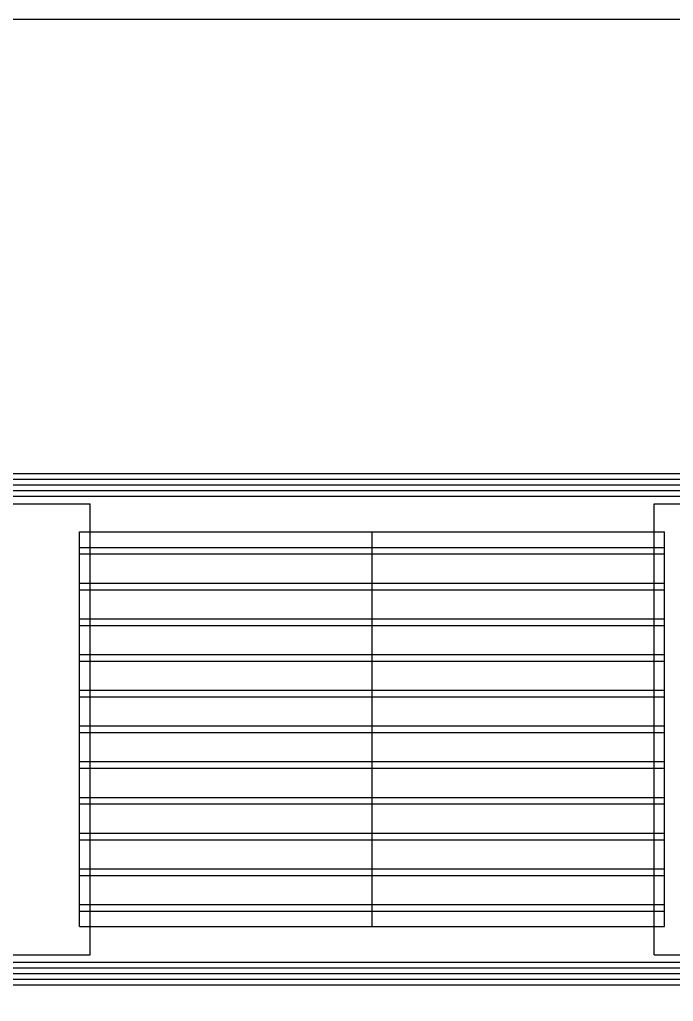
# Model space of a CAD drawing. Header units: millimetres. Extents: x -514 to -279, y -98 to 91.
# Drawn here: x -390.3 to -352, y 33.9 to 91.3 of the extents above; entities that cross this region are included whole.
import ezdxf

# ---------------------------------------------------------------- set-up
doc = ezdxf.new("R2010")
doc.units = ezdxf.units.MM
for name, color, linetype in [('BORDER', 7, 'Continuous'), ('HIDDEN', 8, 'Continuous'), ('VISIBLE', 7, 'Continuous')]:
    doc.layers.add(name, color=color, linetype=linetype)

msp = doc.modelspace()

# ---------------------------------------------------------------- linework, layer by layer
at = {"layer": 'BORDER'}
msp.add_lwpolyline([(-514.467, -98.022), (-279.173, -98.022), (-279.173, 91.327), (-514.467, 91.327)], close=True, dxfattribs=at)
at = {"layer": 'HIDDEN'}
for points in [[(-432.9, 64.76), (-306.4, 64.76)], [(-432.9, 64.76), (-306.4, 64.76)], [(-432.9, 64.76), (-306.4, 64.76)], [(-432.9, 64.43), (-306.4, 64.43)], [(-432.9, 64.43), (-306.4, 64.43)], [(-432.9, 64.1), (-306.4, 64.1)], [(-432.9, 64.1), (-306.4, 64.1)], [(-432.9, 64.1), (-306.4, 64.1)], [(-432.9, 64.1), (-306.4, 64.1)], [(-432.9, 63.77), (-306.4, 63.77)], [(-432.9, 63.77), (-306.4, 63.77)], [(-432.9, 63.44), (-306.4, 63.44)], [(-432.9, 63.44), (-306.4, 63.44)], [(-432.9, 63.44), (-306.4, 63.44)], [(-432.9, 63), (-386.15, 63)], [(-432.9, 63), (-386.15, 63)], [(-386.15, 36.6), (-386.15, 63)], [(-386.15, 36.6), (-386.15, 63)], [(-353.15, 63), (-306.4, 63)], [(-353.15, 63), (-306.4, 63)], [(-353.15, 36.6), (-353.15, 63)], [(-353.15, 36.6), (-353.15, 63)], [(-386.762, 61.35), (-369.65, 61.35)], [(-386.762, 38.25), (-386.762, 61.35)], [(-386.762, 61.35), (-369.65, 61.35)], [(-369.65, 61.35), (-352.538, 61.35)], [(-369.65, 38.25), (-369.65, 61.35)], [(-369.65, 61.35), (-352.538, 61.35)], [(-369.65, 38.25), (-369.65, 61.35)], [(-352.538, 38.25), (-352.538, 61.35)], [(-386.762, 60.442), (-369.65, 60.442)], [(-386.762, 60.057), (-386.762, 60.442)], [(-386.762, 60.442), (-369.65, 60.442)], [(-369.65, 60.442), (-352.538, 60.442)], [(-369.65, 60.057), (-369.65, 60.442)], [(-369.65, 60.442), (-352.538, 60.442)], [(-369.65, 60.057), (-369.65, 60.442)], [(-352.538, 60.057), (-352.538, 60.442)], [(-386.762, 60.057), (-369.65, 60.057)], [(-386.762, 60.057), (-369.65, 60.057)], [(-369.65, 60.057), (-352.538, 60.057)], [(-369.65, 60.057), (-352.538, 60.057)], [(-386.762, 58.352), (-369.65, 58.352)], [(-386.762, 57.967), (-386.762, 58.352)], [(-386.762, 58.352), (-369.65, 58.352)], [(-369.65, 58.352), (-352.538, 58.352)], [(-369.65, 57.967), (-369.65, 58.352)], [(-369.65, 58.352), (-352.538, 58.352)], [(-369.65, 57.967), (-369.65, 58.352)], [(-352.538, 57.967), (-352.538, 58.352)], [(-386.762, 57.967), (-369.65, 57.967)], [(-386.762, 57.967), (-369.65, 57.967)], [(-369.65, 57.967), (-352.538, 57.967)], [(-369.65, 57.967), (-352.538, 57.967)], [(-386.762, 56.262), (-369.65, 56.262)], [(-386.762, 55.877), (-386.762, 56.262)], [(-386.762, 56.262), (-369.65, 56.262)], [(-386.762, 55.877), (-369.65, 55.877)], [(-386.762, 55.877), (-369.65, 55.877)], [(-369.65, 56.262), (-352.538, 56.262)], [(-369.65, 55.877), (-369.65, 56.262)], [(-369.65, 56.262), (-352.538, 56.262)], [(-369.65, 55.877), (-369.65, 56.262)], [(-369.65, 55.877), (-352.538, 55.877)], [(-369.65, 55.877), (-352.538, 55.877)], [(-352.538, 55.877), (-352.538, 56.262)], [(-386.762, 54.172), (-369.65, 54.172)], [(-386.762, 53.787), (-386.762, 54.172)], [(-386.762, 54.172), (-369.65, 54.172)], [(-369.65, 54.172), (-352.538, 54.172)], [(-369.65, 53.787), (-369.65, 54.172)], [(-369.65, 54.172), (-352.538, 54.172)], [(-369.65, 53.787), (-369.65, 54.172)], [(-352.538, 53.787), (-352.538, 54.172)], [(-386.762, 53.787), (-369.65, 53.787)], [(-386.762, 53.787), (-369.65, 53.787)], [(-369.65, 53.787), (-352.538, 53.787)], [(-369.65, 53.787), (-352.538, 53.787)], [(-386.762, 52.083), (-369.65, 52.083)], [(-386.762, 51.697), (-386.762, 52.083)], [(-386.762, 52.083), (-369.65, 52.083)], [(-369.65, 52.083), (-352.538, 52.083)], [(-369.65, 51.697), (-369.65, 52.083)], [(-369.65, 52.083), (-352.538, 52.083)], [(-369.65, 51.697), (-369.65, 52.083)], [(-352.538, 51.697), (-352.538, 52.083)], [(-386.762, 51.697), (-369.65, 51.697)], [(-386.762, 51.697), (-369.65, 51.697)], [(-369.65, 51.697), (-352.538, 51.697)], [(-369.65, 51.697), (-352.538, 51.697)], [(-386.762, 49.992), (-369.65, 49.992)], [(-386.762, 49.607), (-386.762, 49.992)], [(-386.762, 49.992), (-369.65, 49.992)], [(-369.65, 49.992), (-352.538, 49.992)], [(-369.65, 49.607), (-369.65, 49.992)], [(-369.65, 49.992), (-352.538, 49.992)], [(-369.65, 49.607), (-369.65, 49.992)], [(-352.538, 49.607), (-352.538, 49.992)], [(-386.762, 49.607), (-369.65, 49.607)], [(-386.762, 49.607), (-369.65, 49.607)], [(-369.65, 49.607), (-352.538, 49.607)], [(-369.65, 49.607), (-352.538, 49.607)], [(-386.762, 47.903), (-369.65, 47.903)], [(-386.762, 47.517), (-386.762, 47.903)], [(-386.762, 47.903), (-369.65, 47.903)], [(-369.65, 47.903), (-352.538, 47.903)], [(-369.65, 47.517), (-369.65, 47.903)], [(-369.65, 47.903), (-352.538, 47.903)], [(-369.65, 47.517), (-369.65, 47.903)], [(-352.538, 47.517), (-352.538, 47.903)], [(-386.762, 47.517), (-369.65, 47.517)], [(-386.762, 47.517), (-369.65, 47.517)], [(-369.65, 47.517), (-352.538, 47.517)], [(-369.65, 47.517), (-352.538, 47.517)], [(-386.762, 45.812), (-369.65, 45.812)], [(-386.762, 45.427), (-386.762, 45.812)], [(-386.762, 45.812), (-369.65, 45.812)], [(-386.762, 45.427), (-369.65, 45.427)], [(-386.762, 45.427), (-369.65, 45.427)], [(-369.65, 45.812), (-352.538, 45.812)], [(-369.65, 45.427), (-369.65, 45.812)], [(-369.65, 45.812), (-352.538, 45.812)], [(-369.65, 45.427), (-369.65, 45.812)], [(-369.65, 45.427), (-352.538, 45.427)], [(-369.65, 45.427), (-352.538, 45.427)], [(-352.538, 45.427), (-352.538, 45.812)], [(-386.762, 43.723), (-369.65, 43.723)], [(-386.762, 43.337), (-386.762, 43.723)], [(-386.762, 43.723), (-369.65, 43.723)], [(-369.65, 43.723), (-352.538, 43.723)], [(-369.65, 43.337), (-369.65, 43.723)], [(-369.65, 43.723), (-352.538, 43.723)], [(-369.65, 43.337), (-369.65, 43.723)], [(-352.538, 43.337), (-352.538, 43.723)], [(-386.762, 43.337), (-369.65, 43.337)], [(-386.762, 43.337), (-369.65, 43.337)], [(-369.65, 43.337), (-352.538, 43.337)], [(-369.65, 43.337), (-352.538, 43.337)], [(-386.762, 41.632), (-369.65, 41.632)], [(-386.762, 41.247), (-386.762, 41.632)], [(-386.762, 41.632), (-369.65, 41.632)], [(-369.65, 41.632), (-352.538, 41.632)], [(-369.65, 41.247), (-369.65, 41.632)], [(-369.65, 41.632), (-352.538, 41.632)], [(-369.65, 41.247), (-369.65, 41.632)], [(-352.538, 41.247), (-352.538, 41.632)], [(-386.762, 41.247), (-369.65, 41.247)], [(-386.762, 41.247), (-369.65, 41.247)], [(-369.65, 41.247), (-352.538, 41.247)], [(-369.65, 41.247), (-352.538, 41.247)], [(-386.762, 39.542), (-369.65, 39.542)], [(-386.762, 39.157), (-386.762, 39.542)], [(-386.762, 39.542), (-369.65, 39.542)], [(-386.762, 39.157), (-369.65, 39.157)], [(-386.762, 39.157), (-369.65, 39.157)], [(-369.65, 39.542), (-352.538, 39.542)], [(-369.65, 39.157), (-369.65, 39.542)], [(-369.65, 39.542), (-352.538, 39.542)], [(-369.65, 39.157), (-369.65, 39.542)], [(-369.65, 39.157), (-352.538, 39.157)], [(-369.65, 39.157), (-352.538, 39.157)], [(-352.538, 39.157), (-352.538, 39.542)], [(-386.762, 38.25), (-369.65, 38.25)], [(-386.762, 38.25), (-369.65, 38.25)], [(-369.65, 38.25), (-352.538, 38.25)], [(-369.65, 38.25), (-352.538, 38.25)], [(-432.9, 36.6), (-386.15, 36.6)], [(-432.9, 36.6), (-386.15, 36.6)], [(-353.15, 36.6), (-306.4, 36.6)], [(-353.15, 36.6), (-306.4, 36.6)], [(-432.9, 36.16), (-306.4, 36.16)], [(-432.9, 36.16), (-306.4, 36.16)], [(-432.9, 36.16), (-306.4, 36.16)], [(-432.9, 35.83), (-306.4, 35.83)], [(-432.9, 35.83), (-306.4, 35.83)], [(-432.9, 35.5), (-306.4, 35.5)], [(-432.9, 35.5), (-306.4, 35.5)], [(-432.9, 35.5), (-306.4, 35.5)], [(-432.9, 35.5), (-306.4, 35.5)], [(-432.9, 35.17), (-306.4, 35.17)], [(-432.9, 35.17), (-306.4, 35.17)], [(-432.9, 34.84), (-306.4, 34.84)], [(-432.9, 34.84), (-306.4, 34.84)], [(-432.9, 34.84), (-306.4, 34.84)]]:
    msp.add_lwpolyline(points, dxfattribs=at)
at = {"layer": 'VISIBLE'}
for points in [[(-432.9, 64.76), (-306.4, 64.76)], [(-432.9, 63.44), (-306.4, 63.44)], [(-432.9, 36.16), (-306.4, 36.16)], [(-432.9, 34.84), (-306.4, 34.84)]]:
    msp.add_lwpolyline(points, dxfattribs=at)

doc.saveas('drawing.dxf')
